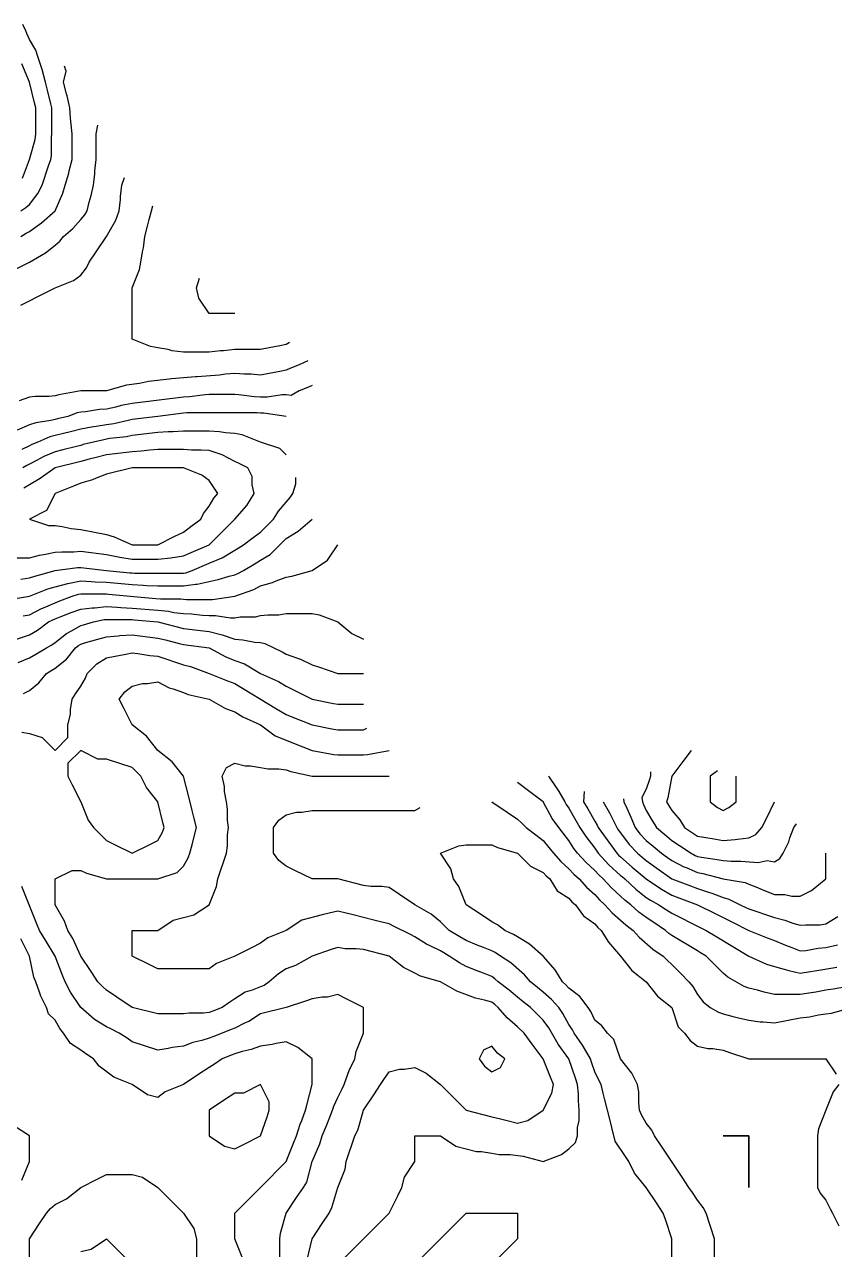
# Model space of a CAD drawing. Header units: inches. Extents: x 794995 to 811195, y 2485918 to 2508058.
# Drawn here: x 807290 to 808235, y 2504716 to 2506146 of the extents above; entities that cross this region are included whole.
import ezdxf

# ---------------------------------------------------------------- set-up
doc = ezdxf.new("R2010")
doc.units = ezdxf.units.IN
doc.header["$MEASUREMENT"] = 0
doc.layers.add('contour', color=7, linetype='Continuous')

msp = doc.modelspace()

# ---------------------------------------------------------------- linework, layer by layer
at = {"layer": 'contour'}
for points in [[(807285.2, 2505928.4), (807291.2, 2505932.4), (807295.2, 2505935.9), (807305.2, 2505948.4), (807310.2, 2505958.4), (807317.7, 2505980.9), (807320.2, 2505988.4), (807320.9, 2505992.6), (807320.9, 2506014.1), (807321.4, 2506018.4), (807321.4, 2506048.4), (807320.2, 2506053.4), (807316.2, 2506069.4), (807313.9, 2506078.4), (807310.2, 2506093.4), (807305.2, 2506108.4), (807302.7, 2506115.9), (807295.2, 2506128.4), (807292.2, 2506135.4), (807290.9, 2506138.4), (807287.7, 2506145.9)], [(807285.2, 2505898.4), (807291.4, 2505902.1), (807295.2, 2505904.4), (807309.3, 2505914.2), (807325.2, 2505928.4), (807334.4, 2505949.1), (807337.2, 2505958.4), (807341.3, 2505972.2), (807341.8, 2505975), (807345.2, 2505988.4), (807345.2, 2506018.4), (807344.2, 2506029.3), (807343.2, 2506036.4), (807342.3, 2506048.4), (807339.3, 2506062.5), (807338.5, 2506065), (807335.2, 2506078.4), (807338, 2506091.2), (807336.4, 2506097.1)], [(807287.2, 2505966.4), (807295.2, 2505988.4), (807301.8, 2506011.7), (807302.7, 2506018.4), (807302.7, 2506048.4), (807301.2, 2506054.4), (807295.2, 2506078.4), (807286.6, 2506099.8)], [(807275.2, 2505858.4), (807295.2, 2505868.4), (807314.2, 2505879.3), (807325.2, 2505888.4), (807330.6, 2505892.9), (807335.2, 2505898.4), (807345.9, 2505907.6), (807355.2, 2505918.4), (807359.8, 2505923.7), (807362.7, 2505928.4), (807365.2, 2505938.4), (807367.2, 2505946.4), (807370.2, 2505958.4), (807371.8, 2505971.7), (807371.8, 2505975), (807373.2, 2505988.4), (807373.2, 2506018.4), (807375.2, 2506028.4)], [(807285.2, 2505818.4), (807295.2, 2505823.4), (807305.2, 2505828.4), (807325.2, 2505838.4), (807346.6, 2505846.9), (807355.2, 2505853.4), (807361.8, 2505861.7), (807365.2, 2505868.4), (807373.2, 2505880.4), (807385.2, 2505898.4), (807396.1, 2505917.5), (807400.2, 2505928.4), (807401.8, 2505941.7), (807401.8, 2505945), (807403.2, 2505958.4), (807406.2, 2505967.4)], [(807598.9, 2505774.6), (807595.2, 2505772.4), (807587.7, 2505770.9), (807575.2, 2505768.4), (807565.2, 2505766.4), (807535.2, 2505766.4), (807521.8, 2505765), (807518.5, 2505765), (807505.2, 2505763.4), (807475.2, 2505763.4), (807461.8, 2505765), (807457.2, 2505766.4), (807445.2, 2505768.4), (807436.6, 2505769.8), (807415.2, 2505778.4), (807415.2, 2505838.4), (807423.7, 2505859.8), (807425.2, 2505868.4), (807427.2, 2505880.4), (807428.5, 2505885), (807430.2, 2505898.4), (807433.2, 2505910.4), (807435.2, 2505918.4), (807437.7, 2505928.4), (807439.5, 2505934)], [(807535.2, 2505808.4), (807505.2, 2505808.4), (807493.2, 2505826.4), (807490.2, 2505838.4), (807493.9, 2505849.6)], [(807620.2, 2505753.4), (807610.2, 2505748.4), (807599.4, 2505744.1), (807595.2, 2505742.4), (807587.7, 2505740.9), (807575.2, 2505738.4), (807565.2, 2505736.4), (807554.2, 2505737.5), (807546.1, 2505737.5), (807535.2, 2505738.4), (807524.2, 2505737.5), (807517.2, 2505736.4), (807491.3, 2505734.5), (807489, 2505734.5), (807461.3, 2505732.2), (807458.5, 2505731.7), (807434.2, 2505729.3), (807423.7, 2505726.9), (807408.5, 2505725), (807385.2, 2505718.4), (807355.2, 2505718.4), (807329.8, 2505713.7), (807325.2, 2505712.4), (807318.5, 2505711.7), (807301.8, 2505711.7), (807295.2, 2505710.9), (807283.2, 2505706.4)], [(807625.2, 2505724.4), (807620.9, 2505722.6), (807610.2, 2505718.4), (807600.8, 2505712.7), (807595.2, 2505713.4), (807590.2, 2505713.4), (807572.7, 2505710.9), (807565.2, 2505710.9), (807558.1, 2505711.3), (807539.8, 2505713.7), (807535.2, 2505714.1), (807505.2, 2505714.1), (807500.5, 2505713.7), (807482.2, 2505711.3), (807475.2, 2505710.9), (807415.2, 2505703.4), (807402.5, 2505701), (807396.1, 2505699.3), (807385.2, 2505696.9), (807377.2, 2505696.4), (807360.6, 2505693.8), (807355.2, 2505693.4), (807351.2, 2505692.4), (807340.2, 2505688.4), (807328.2, 2505685.4), (807325.2, 2505684.6), (807320.2, 2505683.4), (807302.7, 2505680.9), (807295.2, 2505678.4), (807281, 2505672.5)], [(807595.2, 2505688.4), (807568.9, 2505692.1), (807565.2, 2505692.1), (807561.2, 2505692.4), (807539.2, 2505692.4), (807535.2, 2505692.6), (807505.2, 2505692.6), (807501.2, 2505692.4), (807479.2, 2505692.4), (807475.2, 2505692.1), (807445.2, 2505688.4), (807415.2, 2505684.6), (807410.5, 2505683.7), (807393.7, 2505679.8), (807385.2, 2505678.4), (807373.2, 2505676.4), (807367.8, 2505675.7), (807355.2, 2505673.4), (807343.2, 2505670.4), (807335.2, 2505668.4), (807325.2, 2505665.9), (807319.2, 2505664.4), (807305.2, 2505658.4), (807298, 2505655.5), (807295.2, 2505654.1), (807286.6, 2505649.8)], [(807595.2, 2505643.4), (807587.7, 2505650.9), (807565.2, 2505658.4), (807543.7, 2505666.9), (807535.2, 2505668.4), (807524.2, 2505669.3), (807517.2, 2505670.4), (807505.2, 2505671.2), (807475.2, 2505671.2), (807463.2, 2505670.4), (807457.2, 2505670.4), (807445.2, 2505669.6), (807415.2, 2505665.9), (807408.8, 2505664.7), (807389.2, 2505662.4), (807385.2, 2505661.7), (807382.3, 2505661.2), (807370.2, 2505658.4), (807358.2, 2505655.4), (807355.2, 2505654.6), (807350.2, 2505653.4), (807334.2, 2505649.4), (807325.2, 2505647.1), (807312.1, 2505641.4), (807303.7, 2505636.9), (807295.2, 2505632.6), (807292.3, 2505631.2), (807287.7, 2505628.4)], [(807265.2, 2505523.4), (807295.2, 2505523.4), (807307.2, 2505526.4), (807314.2, 2505527.5), (807325.2, 2505529.8), (807333.2, 2505530.4), (807347.2, 2505530.4), (807355.2, 2505530.9), (807385.2, 2505527.1), (807399, 2505524.5), (807400.9, 2505524.1), (807415.2, 2505521.7), (807445.2, 2505521.7), (807460.2, 2505523.4), (807475.2, 2505525.5), (807484.2, 2505529.4), (807505.2, 2505538.4), (807535.2, 2505568.4), (807549, 2505584.5), (807557.7, 2505598.4), (807555.2, 2505608.4), (807555.2, 2505618.4), (807550.2, 2505628.4), (807540.2, 2505633.4), (807535.2, 2505635.9), (807520.2, 2505643.4), (807505.2, 2505648.4), (807495.9, 2505649.1), (807484.4, 2505649.1), (807475.2, 2505649.8), (807445.2, 2505649.8), (807435.9, 2505649.1), (807425.7, 2505647.8), (807415.2, 2505647.1), (807385.2, 2505643.4), (807373.2, 2505640.4), (807365.2, 2505638.4), (807355.2, 2505635.9), (807325.2, 2505628.4), (807307.8, 2505615.7), (807295.2, 2505608.4), (807288.8, 2505604.7)], [(807285.2, 2505498.4), (807295.2, 2505499.8), (807301.5, 2505502), (807325.2, 2505508.4), (807351.6, 2505511.9), (807355.2, 2505512.1), (807385.2, 2505508.4), (807412.7, 2505505.9), (807415.2, 2505505.6), (807418, 2505505.5), (807442.3, 2505505.5), (807445.2, 2505505.4), (807475.2, 2505505.4), (807477.8, 2505505.8), (807485.2, 2505508.4), (807505.2, 2505516.9), (807520.2, 2505523.4), (807535.2, 2505532.4), (807538.9, 2505534.6), (807545.2, 2505538.4), (807556.6, 2505546.9), (807565.2, 2505553.4), (807580.2, 2505568.4), (807585.9, 2505577.6), (807595.2, 2505588.4), (807599.8, 2505593.7), (807602.7, 2505598.4), (807606.4, 2505609.6), (807606.4, 2505617.1)], [(807269.2, 2505474.4), (807295.2, 2505478.4), (807316.6, 2505486.9), (807325.2, 2505489.6), (807340.2, 2505493.4), (807355.2, 2505496.4), (807367.8, 2505495.7), (807372.1, 2505495.3), (807385.2, 2505494.7), (807415.2, 2505492), (807428.2, 2505491.4), (807432.5, 2505491), (807445.2, 2505490.4), (807475.2, 2505490.4), (807489.3, 2505492.5), (807491, 2505492.5), (807505.2, 2505495.5), (807515.7, 2505497.8), (807528.5, 2505501.7), (807535.2, 2505503.4), (807538.7, 2505504.8), (807545.2, 2505508.4), (807557.7, 2505515.9), (807565.2, 2505520.4), (807576.4, 2505527.1), (807587.7, 2505538.4), (807595.2, 2505545.9), (807609, 2505554.5), (807625.2, 2505568.4)], [(807288.1, 2505455.4), (807295.2, 2505456.9), (807309.4, 2505464.1), (807311.8, 2505465), (807325.2, 2505470.9), (807330.6, 2505472.9), (807345.2, 2505478.4), (807352.7, 2505480.9), (807355.2, 2505481.4), (807358, 2505481.2), (807382.3, 2505481.2), (807385.2, 2505481.1), (807387.7, 2505480.9), (807442.7, 2505475.9), (807448.2, 2505475.4), (807472.2, 2505475.4), (807475.2, 2505475), (807478.7, 2505474.8), (807501.6, 2505474.8), (807505.2, 2505474.6), (807508.9, 2505474.6), (807535.2, 2505478.4), (807557.2, 2505486.4), (807565.2, 2505490.4), (807579, 2505494.5), (807583.2, 2505496.4), (807595.2, 2505500.9), (807601.8, 2505501.7), (807625.2, 2505508.4), (807643.2, 2505520.4), (807655.2, 2505538.4)], [(807265.2, 2505423.4), (807295.2, 2505433.4), (807304.6, 2505438.9), (807317.7, 2505448.4), (807322.5, 2505451), (807325.2, 2505452.1), (807331.2, 2505454.4), (807344.2, 2505459.3), (807355.2, 2505463.4), (807368.5, 2505465), (807371.8, 2505465), (807385.2, 2505466.4), (807397.8, 2505465.7), (807402.1, 2505465.3), (807415.2, 2505464.7), (807445.2, 2505462), (807457.7, 2505460.9), (807463.9, 2505459.6), (807475.2, 2505458.4), (807484.6, 2505457.8), (807497.2, 2505456.4), (807505.2, 2505455.9), (807512.7, 2505455.9), (807530.2, 2505453.4), (807535.2, 2505453.4), (807541.2, 2505454.4), (807559.2, 2505454.4), (807565.2, 2505455.9), (807573.7, 2505456.9), (807586.6, 2505456.9), (807595.2, 2505458.4), (807625.2, 2505458.4), (807633.7, 2505456.9), (807655.2, 2505448.4), (807671.8, 2505435), (807685.2, 2505428.4)], [(807282.3, 2505401.2), (807295.2, 2505406.4), (807302.7, 2505410.9), (807315.2, 2505418.4), (807321.6, 2505421.9), (807325.2, 2505424.4), (807338.5, 2505435), (807345.2, 2505438.4), (807355.2, 2505444.1), (807358.5, 2505445), (807370.2, 2505448.4), (807382.4, 2505451.1), (807385.2, 2505451.4), (807388, 2505451.2), (807412.3, 2505451.2), (807415.2, 2505451.1), (807417.7, 2505450.9), (807445.2, 2505448.4), (807475.2, 2505440.9), (807505.2, 2505437.1), (807520.2, 2505433.4), (807535.2, 2505428.4), (807544.4, 2505427.6), (807558.5, 2505425), (807565.2, 2505424.4), (807570.2, 2505423.4), (807590.2, 2505413.4), (807595.2, 2505410.9), (807607.2, 2505406.4), (807611.8, 2505405), (807625.2, 2505398.4), (807632.7, 2505395.9), (807655.2, 2505388.4), (807685.2, 2505388.4)], [(807288.5, 2505365), (807295.2, 2505368.4), (807306.1, 2505377.5), (807315.2, 2505388.4), (807321.4, 2505392.1), (807325.2, 2505394.4), (807338.5, 2505405), (807349.2, 2505418.4), (807352.4, 2505421.1), (807355.2, 2505422.6), (807361.2, 2505424.4), (807375.2, 2505428.4), (807385.2, 2505431.2), (807399, 2505432.2), (807401, 2505432.5), (807415.2, 2505433.4), (807445.2, 2505429.6), (807454.2, 2505427.4), (807470.2, 2505423.4), (807475.2, 2505422.1), (807505.2, 2505418.4), (807524.6, 2505407.8), (807535.2, 2505403.4), (807546.4, 2505399.6), (807565.2, 2505388.4), (807585.9, 2505379.1), (807595.2, 2505373.4), (807605.2, 2505368.4), (807625.2, 2505358.4), (807650.2, 2505353.4), (807655.2, 2505352.4), (807685.2, 2505352.4)], [(807286.6, 2505319.8), (807295.2, 2505318.4), (807310.2, 2505313.4), (807325.2, 2505298.4), (807340.2, 2505313.4), (807340.2, 2505328.4), (807343.2, 2505340.4), (807343.2, 2505346.4), (807345.2, 2505358.4), (807349.2, 2505364.4), (807355.2, 2505373.4), (807360.6, 2505382.9), (807362.7, 2505388.4), (807373.9, 2505399.6), (807385.2, 2505406.4), (807395.2, 2505408.4), (807407.7, 2505410.9), (807415.2, 2505412.4), (807421.8, 2505411.7), (807435.9, 2505409.1), (807445.2, 2505408.4), (807475.2, 2505398.4), (807483.2, 2505396.4), (807505.2, 2505388.4), (807526.6, 2505379.8), (807535.2, 2505376.4), (807583.9, 2505347.1), (807595.2, 2505340.4), (807603.7, 2505336.9), (807625.2, 2505328.4), (807650.2, 2505323.4), (807655.2, 2505322.4), (807685.2, 2505322.4), (807689.2, 2505324.3)], [(807619.7, 2504703.8), (807625.2, 2504728.4), (807637.2, 2504746.4), (807645.2, 2504758.4), (807648.5, 2504765), (807655.2, 2504788.4), (807663.7, 2504809.8), (807665.2, 2504818.4), (807675.2, 2504848.4), (807678.5, 2504855), (807685.2, 2504878.4), (807697.2, 2504896.4), (807705.2, 2504908.4), (807709.2, 2504914.4), (807715.2, 2504923.4), (807727.2, 2504926.4), (807733.2, 2504926.4), (807745.2, 2504928.4), (807758.5, 2504921.7), (807775.2, 2504908.4), (807805.2, 2504878.4), (807835.2, 2504870.9), (807845.2, 2504868.4), (807853.2, 2504866.4), (807865.2, 2504863.4), (807877.2, 2504866.4), (807895.2, 2504878.4), (807905.2, 2504898.4), (807907.2, 2504908.4), (807903.7, 2504916.9), (807895.2, 2504938.4), (807882.3, 2504955.5), (807872.7, 2504968.4), (807865.2, 2504975.9), (807853.2, 2504986.4), (807842.7, 2504998.4), (807838.5, 2505001.7), (807835.2, 2505004.4), (807826.6, 2505006.9), (807816.1, 2505009.3), (807794.2, 2505017.5), (807775.2, 2505028.4), (807751.8, 2505035), (807745.2, 2505038.4), (807731.8, 2505045), (807715.2, 2505058.4), (807685.2, 2505065.9), (807676.6, 2505066.9), (807663.7, 2505066.9), (807655.2, 2505068.4), (807647.7, 2505065.9), (807625.2, 2505058.4), (807606.1, 2505047.5), (807595.2, 2505043.4), (807585.9, 2505037.6), (807575.2, 2505028.4), (807569.4, 2505024.1), (807565.2, 2505022.4), (807555.2, 2505018.4), (807547.2, 2505016.4), (807535.2, 2505008.4), (807529.2, 2505004.4), (807520.2, 2504998.4), (807509.4, 2504994.1), (807505.2, 2504992.4), (807498.5, 2504991.7), (807481.8, 2504991.7), (807475.2, 2504990.9), (807445.2, 2504990.9), (807415.2, 2504998.4), (807397.2, 2505010.4), (807385.2, 2505018.4), (807380.2, 2505023.4), (807375.2, 2505028.4), (807367.2, 2505040.4), (807355.2, 2505058.4), (807345.9, 2505079.1), (807340.2, 2505088.4), (807336.1, 2505099.3), (807325.2, 2505118.4), (807325.2, 2505148.4), (807345.2, 2505158.4), (807355.2, 2505158.4), (807361.8, 2505155), (807385.2, 2505148.4), (807445.2, 2505148.4), (807467.7, 2505155.9), (807475.2, 2505163.4), (807480.6, 2505172.9), (807482.7, 2505178.4), (807485.2, 2505188.4), (807487.2, 2505196.4), (807490.2, 2505208.4), (807487.2, 2505220.4), (807485.2, 2505228.4), (807481.2, 2505244.4), (807475.2, 2505268.4), (807461.8, 2505285), (807445.2, 2505298.4), (807431.8, 2505315), (807415.2, 2505328.4), (807405.2, 2505348.4), (807400.2, 2505358.4), (807406.6, 2505366.9), (807415.2, 2505373.4), (807427.2, 2505376.4), (807433.2, 2505376.4), (807445.2, 2505378.4), (807458.5, 2505371.7), (807463.2, 2505370.4), (807475.2, 2505365.9), (807480.6, 2505363.8), (807505.2, 2505358.4), (807524.2, 2505347.5), (807535.2, 2505343.4), (807544.4, 2505337.6), (807565.2, 2505328.4), (807582.3, 2505315.5), (807595.2, 2505310.4), (807603.7, 2505306.9), (807625.2, 2505298.4), (807650.5, 2505293.7), (807655.2, 2505293.4), (807685.2, 2505293.4), (807689.8, 2505293.7), (807715.2, 2505298.4)], [(808067.7, 2505298.4), (808058, 2505285.5), (808045.2, 2505268.4), (808040.5, 2505243), (808039.2, 2505238.4), (808041.4, 2505234.6), (808045.2, 2505228.4), (808054.4, 2505217.6), (808060.2, 2505208.4), (808069.2, 2505202.4), (808075.2, 2505198.4), (808087.2, 2505196.4), (808092.3, 2505195.5), (808105.2, 2505193.4), (808119, 2505194.5), (808121.8, 2505195), (808135.2, 2505196.4), (808143.2, 2505200.4), (808150.2, 2505208.4), (808155.2, 2505218.4), (808165.2, 2505238.4)], [(807655.2, 2504698.4), (807685.2, 2504728.4), (807715.2, 2504758.4), (807725.2, 2504778.4), (807730.2, 2504788.4), (807733.2, 2504800.4), (807745.2, 2504818.4), (807745.2, 2504848.4), (807775.2, 2504848.4), (807793.2, 2504836.4), (807817.2, 2504830.4), (807823.2, 2504830.4), (807835.2, 2504828.4), (807843.7, 2504826.9), (807856.6, 2504826.9), (807871.8, 2504825), (807895.2, 2504818.4), (807916.6, 2504826.9), (807925.2, 2504833.4), (807932.7, 2504840.9), (807935.2, 2504848.4), (807935.2, 2504858.4), (807937.2, 2504866.4), (807937.2, 2504878.4), (807936.1, 2504889.3), (807936.1, 2504897.5), (807935.2, 2504908.4), (807932.7, 2504915.9), (807925.2, 2504938.4), (807912.5, 2504955.7), (807901.5, 2504974.7), (807895.2, 2504983.4), (807880.2, 2504998.4), (807871.8, 2505005), (807865.2, 2505010.4), (807855.2, 2505018.4), (807842.7, 2505028.4), (807838.7, 2505031.9), (807835.2, 2505034.4), (807825.2, 2505038.4), (807818, 2505041.2), (807805.2, 2505046.4), (807797.2, 2505050.4), (807785.2, 2505058.4), (807778.9, 2505062.1), (807775.2, 2505064.4), (807763.2, 2505070.4), (807759, 2505072.2), (807745.2, 2505080.9), (807740.2, 2505083.4), (807720.2, 2505093.4), (807715.2, 2505095.9), (807705.2, 2505098.4), (807697.2, 2505100.4), (807673.2, 2505106.4), (807665.2, 2505108.4), (807655.2, 2505110.9), (807645.2, 2505108.4), (807637.2, 2505106.4), (807613.2, 2505100.4), (807595.2, 2505088.4), (807573.7, 2505079.8), (807565.2, 2505073.4), (807555.2, 2505068.4), (807535.2, 2505058.4), (807513.7, 2505049.8), (807505.2, 2505043.4), (807445.2, 2505043.4), (807435.2, 2505048.4), (807415.2, 2505058.4), (807415.2, 2505088.4), (807445.2, 2505088.4), (807463.2, 2505100.4), (807475.2, 2505103.4), (807487.2, 2505106.4), (807505.2, 2505118.4), (807513.7, 2505139.8), (807515.2, 2505148.4), (807525.2, 2505178.4), (807526.6, 2505186.9), (807526.6, 2505199.8), (807527.7, 2505208.4), (807526.6, 2505216.9), (807526.6, 2505229.8), (807525.2, 2505238.4), (807523.2, 2505250.4), (807523.2, 2505256.4), (807520.2, 2505268.4), (807525.2, 2505278.4), (807535.2, 2505283.4), (807547.2, 2505280.4), (807553.2, 2505280.4), (807565.2, 2505278.4), (807573.7, 2505276.9), (807586.6, 2505276.9), (807595.2, 2505275.9), (807600.6, 2505273.8), (807625.2, 2505268.4), (807715.2, 2505268.4)], [(808098.7, 2505274.8), (808090.2, 2505268.4), (808090.2, 2505238.4), (808098.5, 2505231.7), (808105.2, 2505228.4), (808111.8, 2505231.7), (808120.2, 2505238.4), (808120.2, 2505268.4)], [(808249.2, 2505022.4), (808233.7, 2505019.8), (808225.2, 2505018.4), (808213.2, 2505016.4), (808208, 2505015.5), (808195.2, 2505013.4), (808165.2, 2505013.4), (808153.2, 2505016.4), (808145.2, 2505018.4), (808135.2, 2505020.9), (808129.7, 2505022.9), (808110.6, 2505033.8), (808105.2, 2505038.4), (808095.2, 2505048.4), (808085.2, 2505058.4), (808078.9, 2505062.1), (808075.2, 2505064.4), (808045.2, 2505082.4), (808041.6, 2505084.8), (808037.7, 2505088.4), (808024.2, 2505097.4), (808015.2, 2505103.4), (808006.6, 2505109.8), (807997.2, 2505118.4), (807990.4, 2505123.6), (807985.2, 2505128.4), (807974.7, 2505137.9), (807965.2, 2505148.4), (807960, 2505153.2), (807955.2, 2505158.4), (807944.7, 2505167.9), (807935.2, 2505178.4), (807930.9, 2505184.1), (807925.2, 2505193.4), (807918.5, 2505201.7), (807913.2, 2505208.4), (807905.7, 2505218.9), (807895.2, 2505238.4), (807878, 2505251.2), (807865.2, 2505260.9)], [(807901.2, 2505268.4), (807911, 2505254.2), (807913.2, 2505250.4), (807920.2, 2505238.4), (807922, 2505235.2), (807925.2, 2505230.9), (807933.3, 2505216.5), (807938, 2505208.4), (807944.7, 2505197.9), (807955.2, 2505184.4), (807957.7, 2505180.9), (807959.4, 2505178.4), (807971.8, 2505165), (807985.2, 2505152.6), (807987.5, 2505150.7), (807990.2, 2505148.4), (808003.2, 2505136.4), (808015.2, 2505126.9), (808020.4, 2505123.6), (808030.2, 2505118.4), (808039.2, 2505112.4), (808045.2, 2505108.4), (808058.5, 2505101.7), (808065.2, 2505098.4), (808078.5, 2505091.7), (808085.2, 2505088.4), (808097.7, 2505080.9), (808135.2, 2505058.4), (808155.9, 2505049.1), (808165.2, 2505046.4), (808179, 2505042.2), (808181.8, 2505041.7), (808195.2, 2505038.4), (808207.2, 2505040.4), (808212.3, 2505041.2), (808238, 2505045.5)], [(808020.2, 2505273.4), (808020.2, 2505268.4), (808019.2, 2505264.4), (808015.2, 2505253.4), (808010.2, 2505243.4), (808010.9, 2505238.4), (808012.2, 2505235.4), (808015.2, 2505228.4), (808022.7, 2505215.9), (808027.2, 2505208.4), (808037, 2505200.2), (808045.2, 2505193.4), (808054.2, 2505187.4), (808067.7, 2505178.4), (808072.5, 2505175.8), (808075.2, 2505174.6), (808079.8, 2505173.7), (808098.1, 2505171.3), (808105.2, 2505169.8), (808114.4, 2505169.1), (808125.9, 2505169.1), (808146.1, 2505167.5), (808156.6, 2505169.8), (808165.2, 2505168.4), (808171.2, 2505172.4), (808175.2, 2505178.4), (808181.8, 2505191.7), (808183.2, 2505196.4), (808187.7, 2505208.4), (808190.7, 2505212.9)], [(807942.9, 2505250.6), (807942.3, 2505238.4), (807947, 2505230.2), (807955.2, 2505215.9), (807958, 2505211.2), (807959.4, 2505208.4), (807980.9, 2505178.4), (807982.9, 2505176.1), (807985.2, 2505174.1), (807999, 2505162.2), (808015.2, 2505148.4), (808033.2, 2505136.4), (808045.2, 2505129.6), (808053.3, 2505126.5), (808075.2, 2505118.4), (808095.2, 2505108.4), (808115.2, 2505098.4), (808135.2, 2505088.4), (808156.6, 2505079.8), (808165.2, 2505076.4), (808178, 2505071.2), (808185.2, 2505068.4), (808195.2, 2505064.4), (808201.8, 2505065), (808215.9, 2505067.6), (808225.2, 2505068.4), (808238.5, 2505071.7)], [(808045.2, 2504698.4), (808045.2, 2504728.4), (808037.7, 2504750.9), (808035.2, 2504758.4), (808027.2, 2504770.4), (808015.2, 2504788.4), (808001.8, 2504805), (807995.2, 2504818.4), (807991.2, 2504824.4), (807979.2, 2504842.4), (807975.2, 2504858.4), (807973.2, 2504866.4), (807967.2, 2504890.4), (807965.2, 2504898.4), (807962.7, 2504908.4), (807960.2, 2504913.4), (807955.2, 2504923.4), (807951.4, 2504934.6), (807950.2, 2504938.4), (807943.2, 2504950.4), (807941, 2504954.2), (807931.2, 2504968.4), (807929.2, 2504972.4), (807925.2, 2504978.4), (807918.1, 2504991.3), (807913.2, 2504998.4), (807904.6, 2505007.8), (807895.2, 2505016.4), (807888.5, 2505021.7), (807880.2, 2505028.4), (807873.2, 2505036.4), (807857.2, 2505050.4), (807845.2, 2505058.4), (807839.2, 2505062.4), (807835.2, 2505064.4), (807825.2, 2505068.4), (807818, 2505071.2), (807805.2, 2505076.4), (807797.7, 2505080.9), (807785.2, 2505088.4), (807780.2, 2505093.4), (807775.2, 2505098.4), (807764.2, 2505107.5), (807745.2, 2505118.4), (807727.2, 2505130.4), (807715.2, 2505138.4), (807706.6, 2505139.8), (807693.7, 2505139.8), (807685.2, 2505140.9), (807655.2, 2505148.4), (807625.2, 2505148.4), (807605.2, 2505158.4), (807595.2, 2505163.4), (807586.6, 2505169.8), (807580.2, 2505178.4), (807580.2, 2505208.4), (807586.6, 2505216.9), (807595.2, 2505223.4), (807607.2, 2505226.4), (807613.2, 2505226.4), (807625.2, 2505228.4), (807745.2, 2505228.4), (807751.6, 2505231.9)], [(807835.2, 2505238.4), (807853.2, 2505226.4), (807865.2, 2505218.4), (807870.2, 2505213.4), (807875.2, 2505208.4), (807886.6, 2505199.8), (807895.2, 2505193.4), (807901.8, 2505185), (807907.2, 2505178.4), (807915.7, 2505168.9), (807925.2, 2505160.4), (807930.9, 2505154.1), (807937.2, 2505148.4), (807945.7, 2505138.9), (807955.2, 2505130.4), (807960.9, 2505124.1), (807967.2, 2505118.4), (807975.7, 2505108.9), (807985.2, 2505100.4), (807991.5, 2505094.7), (808000.2, 2505088.4), (808007.2, 2505080.4), (808023.2, 2505066.4), (808035.2, 2505058.4), (808040.2, 2505053.4), (808045.2, 2505048.4), (808055.2, 2505038.4), (808065.2, 2505028.4), (808069.7, 2505022.9), (808075.2, 2505013.4), (808081.8, 2505005), (808090.2, 2504998.4), (808099.7, 2504992.9), (808105.2, 2504990.9), (808115.2, 2504988.4), (808123.2, 2504986.4), (808135.2, 2504983.4), (808148.5, 2504981.7), (808151.8, 2504981.7), (808165.2, 2504980.4), (808195.2, 2504986.4), (808206.1, 2504987.5), (808216.6, 2504989.8), (808225.2, 2504990.9), (808231.8, 2504991.7), (808255.2, 2504998.4)], [(807965.2, 2505238.4), (807972.5, 2505225.7), (807976.6, 2505216.9), (807980.9, 2505208.4), (807982.7, 2505205.9), (807985.2, 2505202.4), (807995.6, 2505188.8), (808005.2, 2505178.4), (808010.5, 2505173.7), (808015.2, 2505169.8), (808027.7, 2505160.9), (808045.2, 2505148.4), (808067, 2505140.2), (808075.2, 2505137.1), (808089.4, 2505132.6), (808091.8, 2505131.7), (808105.2, 2505126.9), (808111.8, 2505125), (808125.2, 2505118.4), (808131.8, 2505115), (808135.2, 2505113.4), (808165.2, 2505103.4), (808177.2, 2505100.4), (808186.6, 2505096.9), (808195.2, 2505094.4), (808201.8, 2505095), (808218.5, 2505095), (808225.2, 2505095.9), (808239, 2505104.5)], [(807988.9, 2505242.1), (807989.4, 2505238.4), (807992.7, 2505230.9), (807997.2, 2505220.4), (808002.3, 2505208.4), (808008, 2505201.2), (808015.2, 2505193.4), (808023.3, 2505186.5), (808033.2, 2505178.4), (808040.2, 2505173.4), (808045.2, 2505169.8), (808059.4, 2505162.6), (808061.8, 2505161.7), (808075.2, 2505155.9), (808081.5, 2505154.7), (808105.2, 2505148.4), (808130.9, 2505144.1), (808135.2, 2505142.4), (808145.2, 2505138.4), (808152.3, 2505135.5), (808165.2, 2505130.4), (808177.2, 2505130.4), (808185.2, 2505128.4), (808195.2, 2505128.4), (808208.5, 2505135), (808225.2, 2505148.4), (808225.2, 2505178.4)], [(808095.2, 2504698.4), (808095.2, 2504728.4), (808085.2, 2504758.4), (808081.8, 2504765), (808075.2, 2504773.4), (808069.2, 2504782.4), (808065.2, 2504788.4), (808057.2, 2504800.4), (808033.2, 2504836.4), (808025.2, 2504848.4), (808021.8, 2504855), (808015.2, 2504863.4), (808009.7, 2504872.9), (808007.7, 2504878.4), (808006.6, 2504886.9), (808006.6, 2504899.8), (808005.2, 2504908.4), (807998.5, 2504921.7), (807985.2, 2504938.4), (807977.7, 2504960.9), (807970.2, 2504968.4), (807963.7, 2504976.9), (807955.2, 2504983.4), (807950.5, 2504993.7), (807947.7, 2504998.4), (807938, 2505011.2), (807925.2, 2505020.9), (807921.6, 2505024.8), (807917.7, 2505028.4), (807909, 2505042.2), (807895.2, 2505058.4), (807879, 2505072.2), (807865.2, 2505080.9), (807860.5, 2505083.7), (807850.2, 2505088.4), (807841.8, 2505095), (807835.2, 2505098.4), (807823.2, 2505106.4), (807805.2, 2505118.4), (807796.6, 2505139.8), (807790.2, 2505148.4), (807787.2, 2505160.4), (807775.2, 2505178.4), (807796.6, 2505186.9), (807805.2, 2505188.4), (807835.2, 2505188.4), (807841.8, 2505185), (807865.2, 2505178.4), (807880.2, 2505163.4), (807895.2, 2505155.9), (807898.7, 2505151.9), (807902.7, 2505148.4), (807911.3, 2505134.5), (807925.2, 2505125.9), (807928.7, 2505121.9), (807932.7, 2505118.4), (807942.3, 2505105.5), (807955.2, 2505095.9), (807958.7, 2505091.9), (807962.7, 2505088.4), (807971.3, 2505074.5), (807985.2, 2505058.4), (807998.5, 2505041.7), (808015.2, 2505028.4), (808028.5, 2505011.7), (808045.2, 2504998.4), (808052.7, 2504975.9), (808060.2, 2504968.4), (808066.6, 2504959.8), (808075.2, 2504953.4), (808087.2, 2504950.4), (808093.2, 2504950.4), (808105.2, 2504948.4), (808112.7, 2504945.9), (808135.2, 2504938.4), (808225.2, 2504938.4), (808237.2, 2504920.4)], [(807587.7, 2504668.4), (807587.7, 2504728.4), (807588.5, 2504735), (807595.2, 2504758.4), (807607.2, 2504776.4), (807615.2, 2504788.4), (807619.2, 2504794.4), (807625.2, 2504818.4), (807634.4, 2504839.1), (807637.2, 2504848.4), (807642.3, 2504861.2), (807645.2, 2504868.4), (807649.2, 2504878.4), (807650.5, 2504883), (807655.2, 2504893.4), (807660.2, 2504903.4), (807662.7, 2504908.4), (807667.2, 2504920.4), (807668.5, 2504925), (807675.2, 2504938.4), (807676.6, 2504946.9), (807685.2, 2504968.4), (807685.2, 2504998.4), (807665.2, 2505008.4), (807655.2, 2505013.4), (807643.2, 2505010.4), (807637.2, 2505010.4), (807625.2, 2505008.4), (807617.7, 2505005.9), (807595.2, 2504998.4), (807565.2, 2504990.9), (807551.3, 2504982.2), (807547.2, 2504980.4), (807535.2, 2504974.4), (807530.9, 2504972.6), (807520.2, 2504968.4), (807509.4, 2504964.1), (807505.2, 2504962.4), (807496.6, 2504959.8), (807486.1, 2504957.5), (807475.2, 2504953.4), (807461.8, 2504951.7), (807457.2, 2504950.4), (807445.2, 2504948.4), (807415.2, 2504958.4), (807409.2, 2504962.4), (807400.2, 2504968.4), (807390.2, 2504973.4), (807385.2, 2504975.9), (807371.3, 2504984.5), (807355.2, 2504998.4), (807343.2, 2505016.4), (807337.2, 2505028.4), (807333.7, 2505036.9), (807325.2, 2505058.4), (807313.9, 2505077.1), (807307.2, 2505088.4), (807303.7, 2505096.9), (807286.6, 2505139.8)], [(807543.7, 2504706.9), (807535.2, 2504728.4), (807535.2, 2504758.4), (807565.2, 2504788.4), (807595.2, 2504818.4), (807603.7, 2504839.8), (807607.2, 2504848.4), (807611.3, 2504862.2), (807613.2, 2504866.4), (807617.7, 2504878.4), (807619.2, 2504884.4), (807625.2, 2504908.4), (807625.2, 2504938.4), (807608.5, 2504951.7), (807595.2, 2504958.4), (807583.2, 2504956.4), (807578.5, 2504955), (807565.2, 2504953.4), (807554.2, 2504949.3), (807543.7, 2504946.9), (807535.2, 2504944.4), (807530.9, 2504942.6), (807520.2, 2504938.4), (807511.2, 2504932.4), (807505.2, 2504928.4), (807493.2, 2504920.4), (807475.2, 2504908.4), (807453.7, 2504899.8), (807445.2, 2504893.4), (807433.2, 2504896.4), (807415.2, 2504908.4), (807393.7, 2504916.9), (807376.6, 2504929.8), (807370.2, 2504938.4), (807361.2, 2504944.4), (807355.2, 2504948.4), (807343.2, 2504956.4), (807335.2, 2504968.4), (807330.6, 2504973.8), (807325.2, 2504983.4), (807317.7, 2504990.9), (807315.2, 2504998.4), (807308.5, 2505011.7), (807307.2, 2505016.4), (807302.7, 2505028.4), (807300.6, 2505033.8), (807295.2, 2505058.4), (807285.2, 2505078.4)], [(808240.2, 2504908.4), (808233.7, 2504899.8), (808225.2, 2504878.4), (808216.6, 2504856.9), (808215.2, 2504848.4), (808215.2, 2504788.4), (808218.5, 2504781.7), (808225.2, 2504773.4), (808230.2, 2504763.4), (808232.7, 2504758.4), (808240.2, 2504743.4)], [(807286.6, 2504796.9), (807295.2, 2504818.4), (807295.2, 2504848.4), (807277.2, 2504860.4)], [(807295.2, 2504638.4), (807295.2, 2504728.4), (807307.2, 2504746.4), (807315.2, 2504758.4), (807319.7, 2504763.8), (807325.2, 2504768.4), (807338.5, 2504775), (807355.2, 2504788.4), (807375.2, 2504798.4), (807385.2, 2504803.4), (807415.2, 2504803.4), (807427.2, 2504800.4), (807445.2, 2504788.4), (807475.2, 2504758.4), (807487.2, 2504740.4), (807490.2, 2504728.4), (807490.2, 2504698.4)], [(807745.2, 2504698.4), (807775.2, 2504728.4), (807805.2, 2504758.4), (807865.2, 2504758.4), (807865.2, 2504728.4), (807835.2, 2504698.4)], [(807355.2, 2504713.4), (807367.2, 2504716.4), (807385.2, 2504728.4), (807415.2, 2504698.4)]]:
    msp.add_lwpolyline(points, dxfattribs=at)
for points in [[(807475.2, 2505553.4), (807483.7, 2505559.8), (807495.2, 2505568.4), (807498.5, 2505575), (807505.2, 2505583.4), (807510.6, 2505592.9), (807515.2, 2505598.4), (807511.2, 2505604.4), (807505.2, 2505613.4), (807496.6, 2505619.8), (807475.2, 2505628.4), (807415.2, 2505628.4), (807385.2, 2505620.9), (807373.2, 2505616.4), (807369, 2505614.5), (807355.2, 2505610.4), (807346.6, 2505606.9), (807325.2, 2505598.4), (807315.2, 2505578.4), (807295.2, 2505568.4), (807317.7, 2505560.9), (807325.2, 2505560.9), (807333.7, 2505559.8), (807344.2, 2505557.5), (807355.2, 2505556.4), (807385.2, 2505550.4), (807394.4, 2505547.6), (807415.2, 2505538.4), (807445.2, 2505538.4), (807465.2, 2505548.4)], [(807445.2, 2505193.4), (807450.6, 2505202.9), (807452.7, 2505208.4), (807451.2, 2505214.4), (807445.2, 2505238.4), (807431.8, 2505255), (807425.2, 2505268.4), (807420.2, 2505273.4), (807415.2, 2505278.4), (807385.2, 2505288.4), (807375.2, 2505288.4), (807355.2, 2505298.4), (807340.2, 2505283.4), (807340.2, 2505268.4), (807345.2, 2505258.4), (807355.2, 2505238.4), (807363.7, 2505216.9), (807370.2, 2505208.4), (807385.2, 2505193.4), (807395.2, 2505188.4), (807415.2, 2505178.4), (807435.2, 2505188.4)], [(807835.2, 2504923.4), (807845.2, 2504928.4), (807850.2, 2504938.4), (807841.8, 2504945), (807835.2, 2504953.4), (807825.2, 2504948.4), (807820.2, 2504938.4), (807826.6, 2504929.8)], [(807535.2, 2504833.4), (807545.2, 2504838.4), (807565.2, 2504848.4), (807572.7, 2504870.9), (807575.2, 2504878.4), (807575.2, 2504888.4), (807565.2, 2504908.4), (807545.2, 2504898.4), (807535.2, 2504898.4), (807523.2, 2504890.4), (807505.2, 2504878.4), (807505.2, 2504848.4), (807523.2, 2504836.4)], [(808135.2, 2504788.4), (808135.2, 2504848.4), (808105.2, 2504848.4), (808135.2, 2504848.4)]]:
    msp.add_lwpolyline(points, close=True, dxfattribs=at)

doc.saveas('drawing.dxf')
